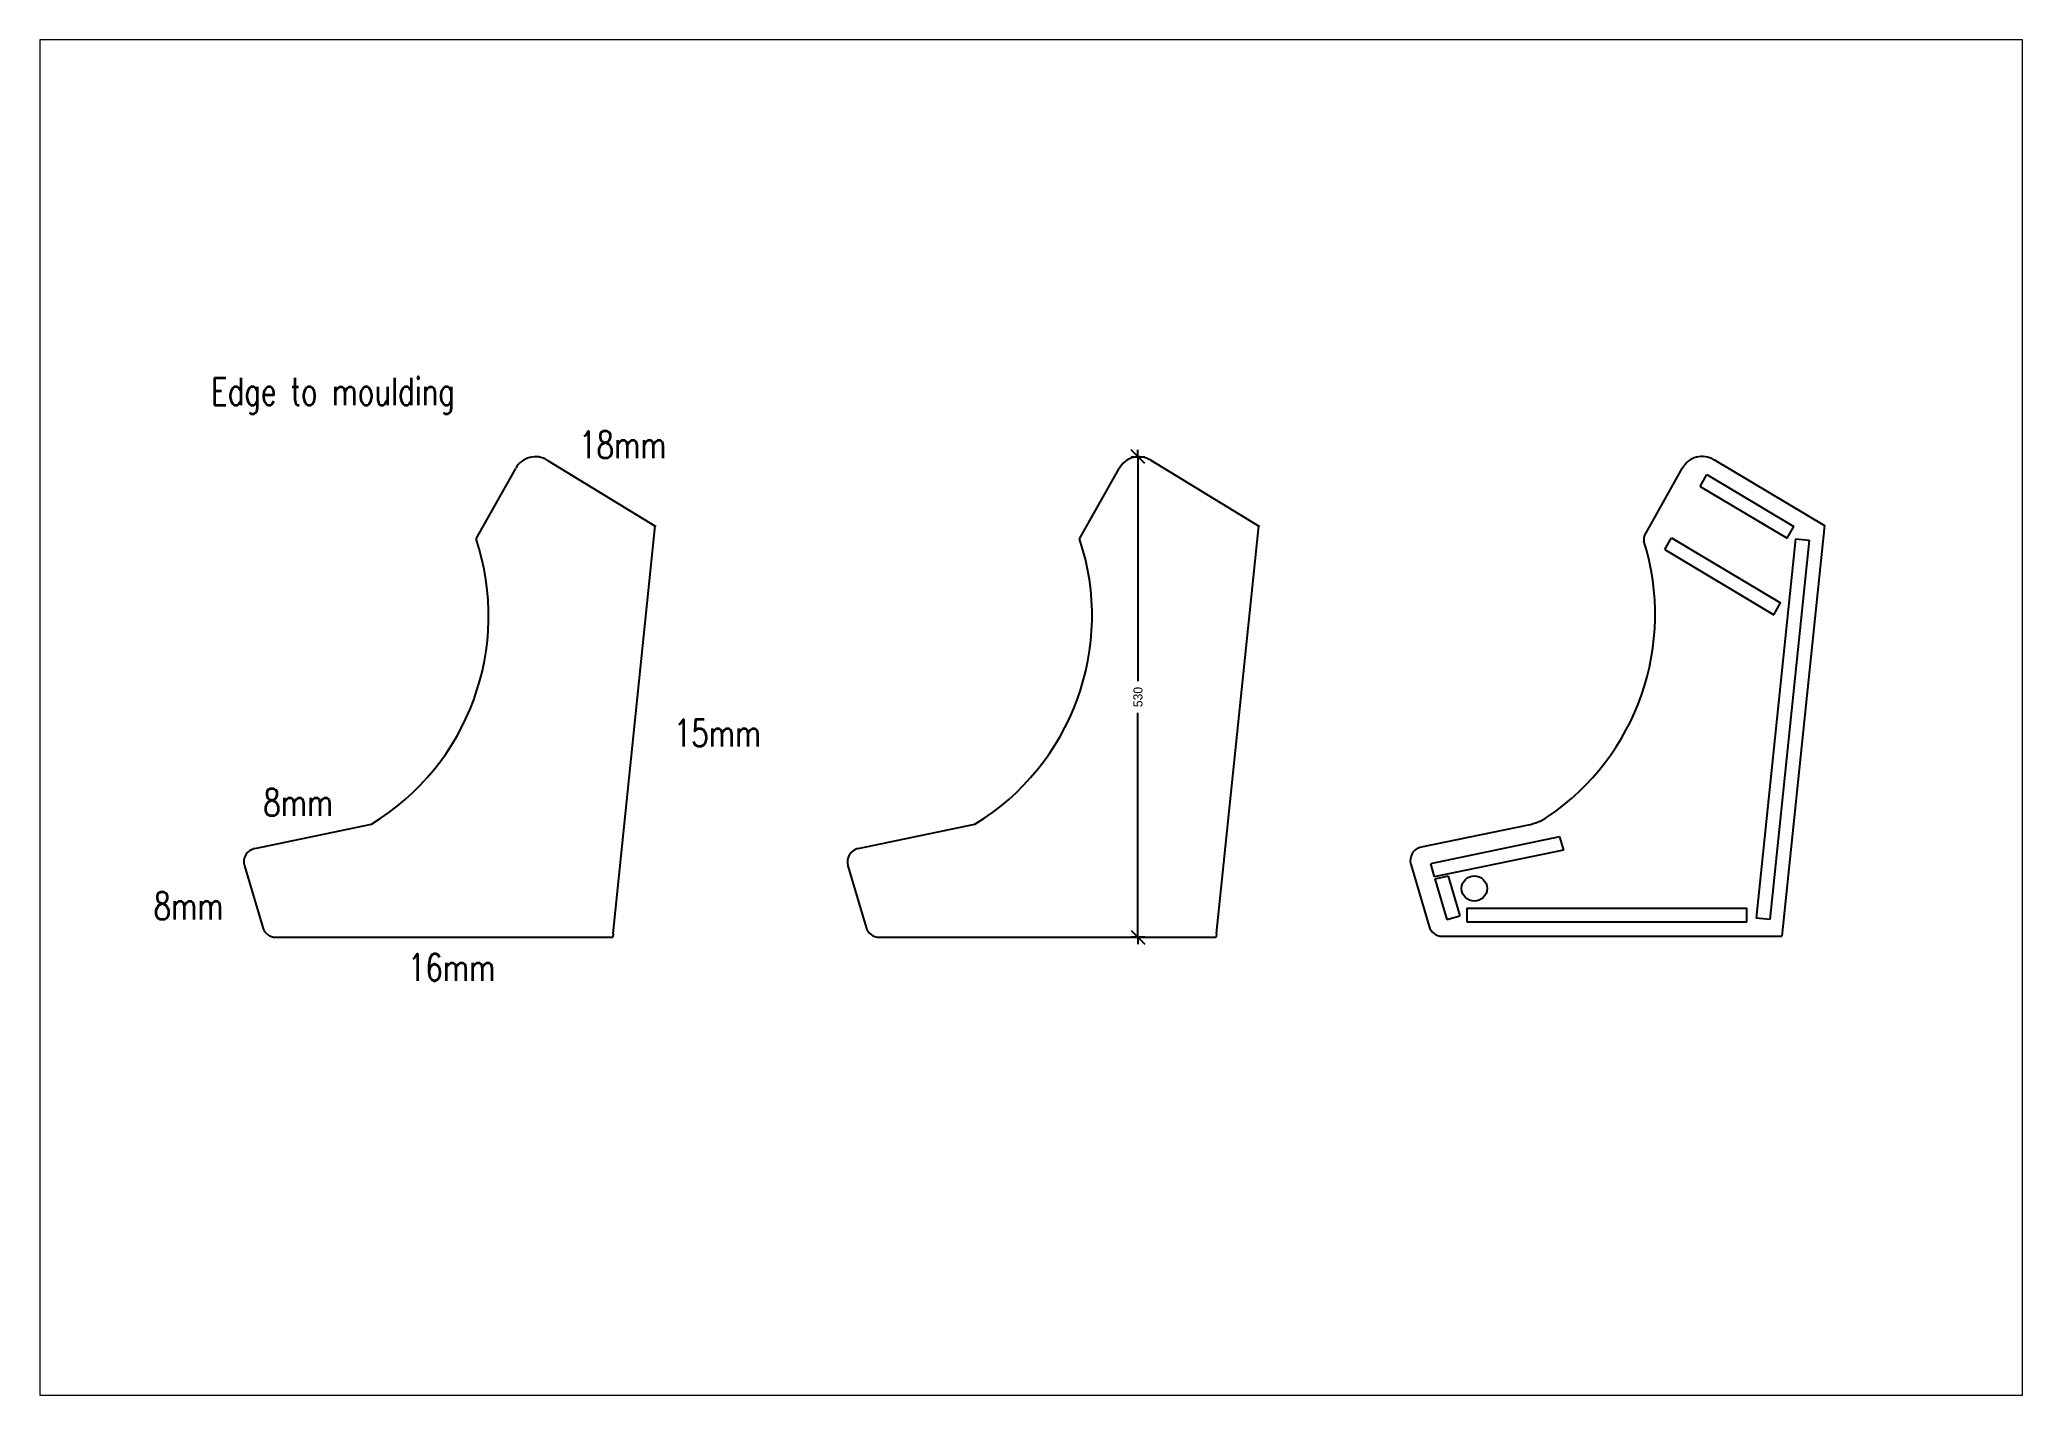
# Paper-space layout 'Layout 1 (3)' of a CAD drawing. Header units: millimetres. Extents: x 0 to 287, y 0 to 196.
# The model-space entities are those that its viewports show. They can reach past a viewport. Long polylines and large blocks are cut down to what shows.
import ezdxf

# ---------------------------------------------------------------- set-up
doc = ezdxf.new("R2010")
doc.units = ezdxf.units.MM
doc.header["$LTSCALE"] = 100
doc.layers.get('0').update_dxf_attribs({"lineweight": 25})
doc.layers.add('AOFFV--', color=30, linetype='Continuous', lineweight=50, plot=False)
doc.layers.add('batons', color=7, linetype='Continuous')
doc.styles.add('Arch-Dim', font='romans.shx', dxfattribs={"width": 0.75})
doc.dimstyles.new('BYG', dxfattribs={"dimscale": 0, "dimtxt": 2, "dimasz": 1.5, "dimexe": 1.25, "dimexo": 0.625, "dimgap": 1, "dimtad": 0, "dimdec": 0, "dimzin": 0, "dimdsep": 46, "dimtxsty": 'Standard', "dimblk1": 'BTSKRAM', "dimblk2": 'BTSKRAM', "dimsah": 1, "dimcen": 1.5, "dimse1": 1, "dimse2": 1, "dimadec": 0, "dimazin": 0, "dimtfac": 1, "dimtdec": 0, "dimtofl": 0, "dimtmove": 1, "dimatfit": 3, "dimldrblk": 'BTSKRAM', "dimfxl": 1, "dimtolj": 1, "dimtzin": 0, "dimarcsym": 0})

# ---------------------------------------------------------------- blocks, each defined once
blk = doc.blocks.new('side')
for p, q in [((10205.6, 22.2), (10249.3, 99.8)), ((10284.1, 109), (10404.1, 35.6)), ((10356.9, -413.4), (10403.4, 36.4)), ((9961.2, -319.6), (10090, -292.6)), ((9949.9, -338.5), (9970.1, -406.7)), ((10356.9, -413.4), (10356.4, -417.5)), ((9984.5, -417.4), (10356.4, -417.4))]:
    blk.add_line(p, q)
for centre, radius, start, end in [((10271.1, 87.6), 25, 58.6895, 150.7442), ((9950.9, -62.9), 268.5, 301.1932, 18.4885), ((9964.3, -334.3), 15, 101.8421, 196.4784), ((9984.5, -402.4), 15, 196.4784, 270)]:
    blk.add_arc(centre, radius, start, end)
blk = doc.blocks.new('BTSKRAM')
for p, q in [((-1, -1), (1, 1)), ((0, 0), (-1, 0)), ((0, 1), (0, -1)), ((0, 0), (1, 0))]:
    blk.add_line(p, q)
blk = doc.blocks.new('*D70')
at = {"color": 0, "lineweight": -2, "transparency": 16777216}
for p, q in [((10183.1, -286.7), (10183.1, -526.8)), ((10183.1, -801.9), (10183.1, -561.8))]:
    blk.add_line(p, q, dxfattribs=at)
at = {"layer": 'Defpoints', "color": 0, "transparency": 16777216}
for p in [(10183.1, -279.2), (10005.1, -809.4), (10183.1, -809.4)]:
    blk.add_point(p, dxfattribs=at)
at = {"color": 0, "lineweight": -2, "transparency": 16777216, "xscale": 7.5, "yscale": 7.5, "zscale": 7.5}
for p, rotation in [((10183.1, -279.2), 90), ((10183.1, -809.4), 270)]:
    blk.add_blockref('BTSKRAM', p, dxfattribs=dict(at, rotation=rotation))
at = {"color": 0, "transparency": 16777216, "insert": (10183.1, -544.3), "char_height": 10, "attachment_point": 5, "rotation": 90}
blk.add_mtext('\\A1;530', dxfattribs=at)
blk = doc.blocks.new('baton placement')
at = {"color": 8}
for p, q in [((1228.5, 496.3), (1235.8, 509.4)), ((1235.8, 509.4), (1332, 452)), ((1228.5, 496.3), (1324.3, 439.1)), ((1189.4, 426.5), (1196.7, 439.6)), ((1196.7, 439.6), (1317, 367.8)), ((1333.7, 438.3), (1290.4, 20)), ((1324.3, 439.1), (1332, 452)), ((1333.7, 438.3), (1348.7, 436.8)), ((1189.4, 426.5), (1309.6, 354.7)), ((1348.7, 436.8), (1305.3, 18.5)), ((1309.6, 354.7), (1317, 367.8)), ((1073.2, 109.5), (930.7, 80)), ((1073.2, 109.5), (1077.5, 95.1)), ((1077.5, 95.1), (935, 65.6)), ((930.7, 80), (935, 65.6)), ((950.4, 66.2), (935.5, 63.1)), ((950.4, 66.2), (963.3, 22.6)), ((935.7, 63.2), (948.9, 18.4)), ((948.9, 18.4), (963.3, 22.6)), ((970.8, 31), (1279.9, 31)), ((970.8, 31), (970.8, 16)), ((1279.9, 16), (1279.9, 31)), ((970.8, 16), (1279.9, 16)), ((1305.3, 18.5), (1290.4, 20))]:
    blk.add_line(p, q, dxfattribs=at)

msp = doc.modelspace()

# ---------------------------------------------------------------- linework, layer by layer
for p, q in [((9531.1, -282.9), (9651.1, -356.2)), ((10818.6, -282.4), (10940.6, -355.2)), ((9452.6, -369.7), (9496.3, -292)), ((10742.2, -366.4), (10784, -291.6)), ((9603.9, -805.3), (9650.4, -355.5)), ((10940.6, -355.2), (10893.6, -808.2)), ((9208.2, -711.5), (9337, -684.5)), ((10613.7, -685.5), (10495.5, -709.9)), ((9196.9, -730.4), (9217.1, -798.5)), ((10484.2, -728.8), (10504.4, -797.5)), ((9231.5, -809.3), (9603.4, -809.3)), ((9603.9, -805.3), (9603.4, -809.4)), ((10518.8, -808.2), (10893.6, -808.2))]:
    msp.add_line(p, q)
msp.add_circle((10554.3, -755.5), 14)
at = {"color": 2}
msp.add_circle((10554.3, -755.5), 14, dxfattribs=at)
for centre, radius, start, end in [((9518.1, -304.2), 25, 58.6895, 150.7442), ((10805.8, -303.9), 25, 59.1534, 150.7512), ((9197.9, -454.8), 268.5, 301.1932, 18.4885), ((10748.7, -370), 7.5, 150.7512, 197.4476), ((10484.5, -453.1), 269.4, 303.9832, 17.4476), ((10601.6, -626.7), 60, 281.6894, 303.9832), ((9211.3, -726.1), 15, 101.8421, 196.4784), ((10498.6, -724.6), 15, 101.6894, 196.4222), ((9231.5, -794.3), 15, 196.4784, 270), ((10518.8, -793.2), 15, 196.4222, 270)]:
    msp.add_arc(centre, radius, start, end)

# ---------------------------------------------------------------- block references
msp.add_blockref('side', (-87, -391.9))
at = {"layer": 'batons', "color": 8}
msp.add_blockref('baton placement', (9575.1, -808.2), dxfattribs=at)

# ---------------------------------------------------------------- texts
at = {"char_height": 30, "width": 870.418, "attachment_point": 1, "style": 'Arch-Dim'}
for s, insert in [('Edge to moulding', (9160, -192.2)), ('18mm', (9566.2, -250.9)), ('15mm', (9670.7, -569)), ('8mm', (9217.6, -645.5)), ('8mm', (9096.6, -759.6)), ('16mm', (9377.3, -827.5))]:
    msp.add_mtext(s, dxfattribs=dict(at, insert=insert))

# ---------------------------------------------------------------- dimensions: what is measured, and where the dimension line sits
dim = msp.add_linear_dim(base=(10183.1, -809.4), p1=(10183.1, -279.2), p2=(10005.1, -809.4), angle=90, dimstyle='BYG', override={"dimscale": 5})
dim.commit()
dim.dimension.update_dxf_attribs({"geometry": '*D70', "text_midpoint": (10183.1, -544.3)})

psp = doc.layouts.new('Layout 1 (3)')

# ---------------------------------------------------------------- viewports
at = {"layer": 'AOFFV--', "view_target_point": (10151.78, 2167.14)}
psp.add_viewport(center=(143.71, 98.22), size=(287.41, 196.4404), view_center_point=(-86.74, -2734.02), view_height=1495.6303, dxfattribs=at)

doc.saveas('drawing.dxf')
